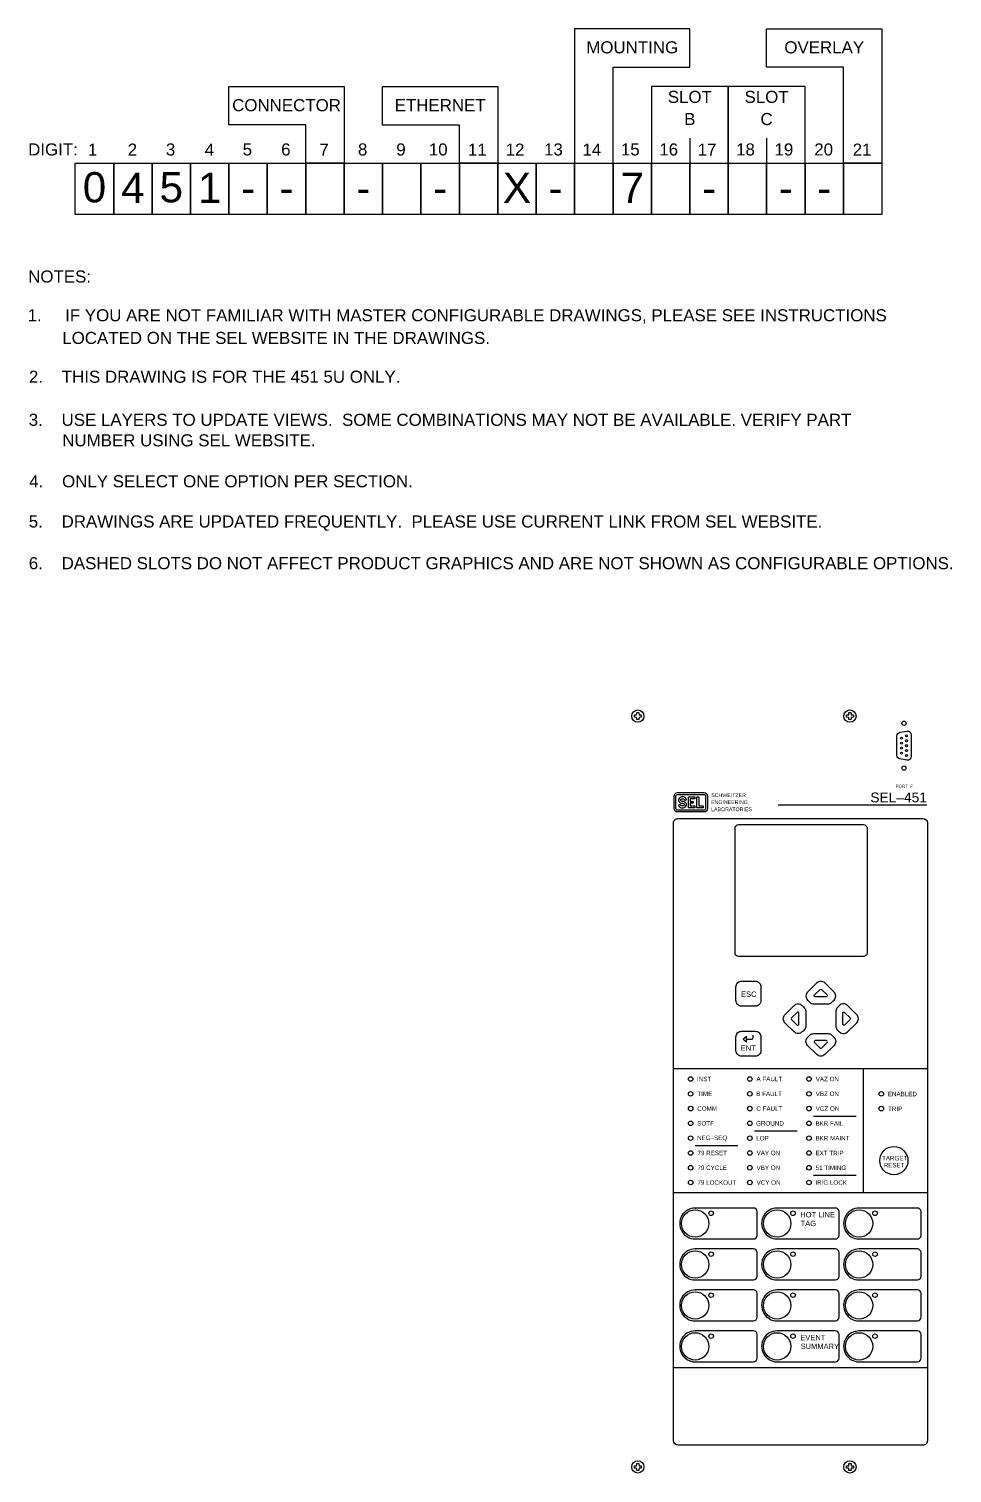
# Model space of a CAD drawing. Extents: x 1 to 47, y 1 to 35.
# Drawn here: x 0.99 to 21.27, y 3.26 to 35 of the extents above; entities that cross this region are included whole.
import ezdxf
from ezdxf.enums import TextEntityAlignment as Align

# ---------------------------------------------------------------- set-up
doc = ezdxf.new("R2010")
doc.units = 0
doc.header["$MEASUREMENT"] = 0
doc.layers.add('7.00_____[DWG]', color=7, linetype='CONTINUOUS')
doc.styles.add('Arial', font='arial.ttf')

msp = doc.modelspace()

# ---------------------------------------------------------------- linework, layer by layer
at = {"layer": '7.00_____[DWG]'}
for points in [[(13.82, 34.156), (15.507, 34.156), (15.507, 35), (12.976, 35), (12.976, 32.047), (13.82, 32.047), (13.82, 34.156)], [(18.882, 34.156), (17.195, 34.156), (17.195, 35), (19.726, 35), (19.726, 32.047), (18.882, 32.047), (18.882, 34.156)], [(7.07, 32.891), (5.382, 32.891), (5.382, 33.734), (7.913, 33.734), (7.913, 32.047), (7.07, 32.047), (7.07, 32.891)], [(10.445, 32.881), (8.757, 32.881), (8.757, 33.734), (11.289, 33.734), (11.289, 32.047), (10.445, 32.047), (10.445, 32.881)], [(16.351, 32.047), (16.351, 33.734), (14.664, 33.734), (14.664, 32.047), (16.351, 32.047)], [(18.039, 32.047), (18.039, 33.734), (16.351, 33.734), (16.351, 32.047), (18.038, 32.047)], [(15.507, 32.602), (15.507, 32.047)], [(17.194, 32.602), (17.194, 32.047)], [(2.851, 30.922), (2.007, 30.922), (2.007, 32.047), (2.851, 32.047), (2.851, 30.922)], [(3.695, 30.922), (2.851, 30.922), (2.851, 32.047), (3.695, 32.047), (3.695, 30.922)], [(4.538, 30.922), (3.695, 30.922), (3.695, 32.047), (4.538, 32.047), (4.538, 30.922)], [(5.382, 30.922), (4.538, 30.922), (4.538, 32.047), (5.382, 32.047), (5.382, 30.922)], [(6.226, 30.922), (5.382, 30.922), (5.382, 32.047), (6.226, 32.047), (6.226, 30.922)], [(7.07, 30.922), (6.226, 30.922), (6.226, 32.047), (7.07, 32.047), (7.07, 30.922)], [(7.913, 30.922), (7.07, 30.922), (7.07, 32.047), (7.913, 32.047), (7.913, 30.922)], [(8.757, 30.922), (7.913, 30.922), (7.913, 32.047), (8.757, 32.047), (8.757, 30.922)], [(9.601, 30.922), (8.757, 30.922), (8.757, 32.047), (9.601, 32.047), (9.601, 30.922)], [(10.445, 30.922), (9.601, 30.922), (9.601, 32.047), (10.445, 32.047), (10.445, 30.922)], [(11.289, 30.922), (10.445, 30.922), (10.445, 32.047), (11.289, 32.047), (11.289, 30.922)], [(12.132, 30.922), (11.289, 30.922), (11.289, 32.047), (12.132, 32.047), (12.132, 30.922)], [(12.976, 30.922), (12.132, 30.922), (12.132, 32.047), (12.976, 32.047), (12.976, 30.922)], [(13.82, 30.922), (12.976, 30.922), (12.976, 32.047), (13.82, 32.047), (13.82, 30.922)], [(14.664, 30.922), (13.82, 30.922), (13.82, 32.047), (14.664, 32.047), (14.664, 30.922)], [(15.507, 30.922), (14.664, 30.922), (14.664, 32.047), (15.507, 32.047), (15.507, 30.922)], [(16.351, 30.922), (15.507, 30.922), (15.507, 32.047), (16.351, 32.047), (16.351, 30.922)], [(17.195, 30.922), (16.351, 30.922), (16.351, 32.047), (17.195, 32.047), (17.195, 30.922)], [(18.038, 30.922), (17.195, 30.922), (17.195, 32.047), (18.038, 32.047), (18.038, 30.922)], [(18.882, 30.922), (18.038, 30.922), (18.038, 32.047), (18.882, 32.047), (18.882, 30.922)], [(19.726, 30.922), (18.882, 30.922), (18.882, 32.047), (19.726, 32.047), (19.726, 30.922)], [(20.716, 17.945), (17.448, 17.945)], [(20.726, 12.148), (15.15, 12.148)], [(19.315, 12.148), (19.315, 9.423)], [(18.226, 11.111), (19.164, 11.111)], [(16.926, 10.786), (17.864, 10.786)], [(15.626, 10.461), (16.564, 10.461)], [(18.226, 9.811), (19.164, 9.811)], [(20.726, 9.423), (15.15, 9.423)], [(20.726, 5.574), (15.15, 5.574)]]:
    msp.add_lwpolyline(points, dxfattribs=at)
for points in [[(14.441, 19.882, -0.391794), (14.433, 19.873), (14.393, 19.871, 0.399739), (14.392, 19.87), (14.39, 19.83, -0.391859), (14.382, 19.822), (14.348, 19.822, -0.391764), (14.34, 19.83), (14.338, 19.87, 0.399816), (14.337, 19.871), (14.297, 19.873, -0.391825), (14.289, 19.882), (14.288, 19.899), (14.289, 19.915, -0.391806), (14.297, 19.924), (14.337, 19.926, 0.399638), (14.338, 19.927), (14.34, 19.967, -0.391814), (14.348, 19.975), (14.382, 19.975, -0.39186), (14.39, 19.967), (14.392, 19.927, 0.399739), (14.393, 19.926), (14.433, 19.924, -0.391769), (14.441, 19.915), (14.442, 19.899), (14.441, 19.882)], [(19.101, 19.882, -0.391794), (19.093, 19.873), (19.053, 19.871, 0.399739), (19.052, 19.87), (19.05, 19.83, -0.391859), (19.042, 19.822), (19.008, 19.822, -0.391764), (19, 19.83), (18.998, 19.87, 0.399816), (18.997, 19.871), (18.957, 19.873, -0.391825), (18.949, 19.882), (18.948, 19.899), (18.949, 19.915, -0.391806), (18.957, 19.924), (18.997, 19.926, 0.399638), (18.998, 19.927), (19, 19.967, -0.391814), (19.008, 19.975), (19.042, 19.975, -0.39186), (19.05, 19.967), (19.052, 19.927, 0.399739), (19.053, 19.926), (19.093, 19.924, -0.391769), (19.101, 19.915), (19.102, 19.899), (19.101, 19.882)], [(16.754, 12.799), (16.862, 12.799, 0.414214), (16.897, 12.834), (16.897, 12.891)], [(14.441, 3.382, -0.391794), (14.433, 3.373), (14.393, 3.371, 0.399739), (14.392, 3.37), (14.39, 3.33, -0.391859), (14.382, 3.322), (14.348, 3.322, -0.391764), (14.34, 3.33), (14.338, 3.37, 0.399816), (14.337, 3.371), (14.297, 3.373, -0.391825), (14.289, 3.382), (14.288, 3.399), (14.289, 3.415, -0.391806), (14.297, 3.424), (14.337, 3.426, 0.399638), (14.338, 3.427), (14.34, 3.467, -0.391814), (14.348, 3.475), (14.382, 3.475, -0.39186), (14.39, 3.467), (14.392, 3.427, 0.399739), (14.393, 3.426), (14.433, 3.424, -0.391769), (14.441, 3.415), (14.442, 3.399), (14.441, 3.382)], [(19.101, 3.382, -0.391794), (19.093, 3.373), (19.053, 3.371, 0.399739), (19.052, 3.37), (19.05, 3.33, -0.391859), (19.042, 3.322), (19.008, 3.322, -0.391764), (19, 3.33), (18.998, 3.37, 0.399816), (18.997, 3.371), (18.957, 3.373, -0.391825), (18.949, 3.382), (18.948, 3.399), (18.949, 3.415, -0.391806), (18.957, 3.424), (18.997, 3.426, 0.399638), (18.998, 3.427), (19, 3.467, -0.391814), (19.008, 3.475), (19.042, 3.475, -0.39186), (19.05, 3.467), (19.052, 3.427, 0.399739), (19.053, 3.426), (19.093, 3.424, -0.391769), (19.101, 3.415), (19.102, 3.399), (19.101, 3.382)]]:
    msp.add_lwpolyline(points, format="xyb", dxfattribs=at)
for points in [[(20.368, 19.491), (20.368, 19.007, -0.46318), (20.275, 18.929), (20.122, 18.956, -0.363045), (20.057, 19.034), (20.057, 19.464, -0.360245), (20.122, 19.542), (20.275, 19.569, -0.463312)], [(15.894, 17.865, -0.414214), (15.821, 17.792), (15.236, 17.792, -0.414214), (15.162, 17.865), (15.162, 18.144, -0.414214), (15.236, 18.217), (15.821, 18.217, -0.414214), (15.894, 18.144)], [(15.855, 17.865, -0.414214), (15.821, 17.831), (15.236, 17.831, -0.414214), (15.201, 17.865), (15.201, 18.144, -0.414214), (15.236, 18.178), (15.821, 18.178, -0.414214), (15.855, 18.144)], [(15.342, 18.127, 0.192116), (15.28, 18.102, 0.12608), (15.261, 18.064, 0.336344), (15.296, 17.996, 0.087668), (15.346, 17.982, -0.022201), (15.361, 17.98, -0.039737), (15.372, 17.977, -0.23043), (15.39, 17.959, -0.182747), (15.388, 17.945, -0.221111), (15.355, 17.926, -0.058363), (15.334, 17.926, -0.13415), (15.312, 17.936, 0.006668), (15.3, 17.951, 0.085557), (15.297, 17.953, 0.231613), (15.267, 17.951, 0.170757), (15.262, 17.943, 0.118457), (15.263, 17.932, 0.153081), (15.289, 17.899, 0.186266), (15.351, 17.881, 0.192116), (15.413, 17.906, 0.12608), (15.433, 17.943, 0.336344), (15.398, 18.011, 0.087668), (15.347, 18.025, -0.022201), (15.333, 18.028, -0.039737), (15.322, 18.031, -0.23043), (15.304, 18.049, -0.182747), (15.305, 18.063, -0.221111), (15.339, 18.082, -0.058363), (15.36, 18.082, -0.13415), (15.382, 18.071, 0.006668), (15.394, 18.057, 0.085557), (15.396, 18.055, 0.231613), (15.426, 18.057, 0.170757), (15.432, 18.064, 0.118457), (15.43, 18.076, 0.153081), (15.405, 18.108, 0.186266)], [(15.518, 17.982), (15.518, 17.926), (15.61, 17.926, -0.424366), (15.621, 17.914), (15.621, 17.894, -0.404134), (15.61, 17.883), (15.488, 17.883, -0.432614), (15.476, 17.895), (15.476, 18.111, -0.396049), (15.488, 18.123), (15.61, 18.123, -0.424366), (15.621, 18.112), (15.621, 18.092, -0.404134), (15.61, 18.081), (15.518, 18.081), (15.518, 18.024), (15.572, 18.024, -0.353971), (15.58, 18.015), (15.58, 18.015), (15.58, 17.992, -0.353971), (15.572, 17.982)], [(15.671, 18.123), (15.692, 18.123, -0.432614), (15.704, 18.111), (15.704, 17.926), (15.793, 17.926, -0.424366), (15.804, 17.914), (15.804, 17.894, -0.404134), (15.793, 17.883), (15.671, 17.883, -0.432614), (15.659, 17.895), (15.659, 18.111, -0.396049)], [(15.25, 17.65), (20.626, 17.65, -0.414198), (20.726, 17.55), (20.726, 3.979, -0.41429), (20.626, 3.879), (15.25, 3.879, -0.414132), (15.15, 3.979), (15.15, 17.55, -0.414234)], [(16.58, 17.514), (19.32, 17.514, -0.414219), (19.4, 17.434), (19.4, 14.694, -0.414264), (19.32, 14.614), (16.58, 14.614, -0.41431), (16.5, 14.694), (16.5, 17.434, -0.414061)], [(16.646, 14.074), (16.946, 14.074, -0.414214), (17.071, 13.949), (17.071, 13.649, -0.414214), (16.946, 13.524), (16.646, 13.524, -0.414214), (16.521, 13.649), (16.521, 13.949, -0.414214)], [(18.541, 13.576, 0.176539), (18.619, 13.603), (18.656, 13.639), (18.675, 13.658, 0.414214), (18.675, 13.835), (18.473, 14.036, 0.414214), (18.297, 14.036), (18.095, 13.835, 0.414214), (18.095, 13.658), (18.114, 13.639), (18.151, 13.603, 0.176539), (18.229, 13.576)], [(18.402, 13.892), (18.523, 13.77, -0.66386), (18.506, 13.73), (18.264, 13.73, -0.66386), (18.247, 13.77), (18.368, 13.892, -0.408376)], [(18.057, 13.093, -0.176539), (18.03, 13.015), (17.995, 12.978), (17.976, 12.959, -0.414214), (17.799, 12.959), (17.597, 13.16, -0.414214), (17.597, 13.337), (17.799, 13.539, -0.414214), (17.976, 13.539), (17.995, 13.519), (18.03, 13.483, -0.176539), (18.057, 13.404)], [(17.742, 13.232), (17.863, 13.11, 0.66386), (17.904, 13.127), (17.904, 13.37, 0.66386), (17.863, 13.387), (17.742, 13.265, 0.408376)], [(18.713, 13.093, 0.176539), (18.74, 13.015), (18.775, 12.978), (18.794, 12.959, 0.414214), (18.971, 12.959), (19.173, 13.16, 0.414214), (19.173, 13.337), (18.971, 13.539, 0.414214), (18.794, 13.539), (18.775, 13.519), (18.74, 13.483, 0.176539), (18.713, 13.404)], [(19.028, 13.232), (18.907, 13.11, -0.66386), (18.866, 13.127), (18.866, 13.37, -0.66386), (18.907, 13.387), (19.028, 13.265, -0.408376)], [(16.645, 12.974), (16.945, 12.974, -0.414214), (17.07, 12.849), (17.07, 12.549, -0.414214), (16.945, 12.424), (16.645, 12.424, -0.414214), (16.52, 12.549), (16.52, 12.849, -0.414214)], [(18.541, 12.921, -0.176539), (18.619, 12.894), (18.656, 12.858), (18.675, 12.839, -0.414214), (18.675, 12.662), (18.473, 12.461, -0.414214), (18.297, 12.461), (18.095, 12.662, -0.414214), (18.095, 12.839), (18.114, 12.858), (18.151, 12.894, -0.176539), (18.229, 12.921)], [(18.402, 12.605), (18.523, 12.727, 0.66386), (18.506, 12.768), (18.264, 12.768, 0.66386), (18.247, 12.727), (18.368, 12.605, 0.408376)], [(15.629, 9.089, 1.005574), (15.625, 8.409), (16.906, 8.409, 0.414214), (16.986, 8.489), (16.986, 9.009, 0.414214), (16.906, 9.089), (15.625, 9.089)], [(17.429, 9.089, 1.005574), (17.425, 8.409), (18.706, 8.409, 0.414214), (18.786, 8.489), (18.786, 9.009, 0.414214), (18.706, 9.089), (17.425, 9.089)], [(19.229, 9.089, 1.005574), (19.225, 8.409), (20.506, 8.409, 0.414214), (20.586, 8.489), (20.586, 9.009, 0.414214), (20.506, 9.089), (19.225, 9.089)], [(15.629, 8.189, 1.005574), (15.625, 7.509), (16.906, 7.509, 0.414214), (16.986, 7.589), (16.986, 8.109, 0.414214), (16.906, 8.189), (15.625, 8.189)], [(17.429, 8.189, 1.005574), (17.425, 7.509), (18.706, 7.509, 0.414214), (18.786, 7.589), (18.786, 8.109, 0.414214), (18.706, 8.189), (17.425, 8.189)], [(19.229, 8.189, 1.005574), (19.225, 7.509), (20.506, 7.509, 0.414214), (20.586, 7.589), (20.586, 8.109, 0.414214), (20.506, 8.189), (19.225, 8.189)], [(15.629, 7.289, 1.005574), (15.625, 6.609), (16.906, 6.609, 0.414214), (16.986, 6.689), (16.986, 7.209, 0.414214), (16.906, 7.289), (15.625, 7.289)], [(17.429, 7.289, 1.005574), (17.425, 6.609), (18.706, 6.609, 0.414214), (18.786, 6.689), (18.786, 7.209, 0.414214), (18.706, 7.289), (17.425, 7.289)], [(19.229, 7.289, 1.005574), (19.225, 6.609), (20.506, 6.609, 0.414214), (20.586, 6.689), (20.586, 7.209, 0.414214), (20.506, 7.289), (19.225, 7.289)], [(15.629, 6.389, 1.005574), (15.625, 5.709), (16.906, 5.709, 0.414214), (16.986, 5.789), (16.986, 6.309, 0.414214), (16.906, 6.389), (15.625, 6.389)], [(17.429, 6.389, 1.005574), (17.425, 5.709), (18.706, 5.709, 0.414214), (18.786, 5.789), (18.786, 6.309, 0.414214), (18.706, 6.389), (17.425, 6.389)], [(19.229, 6.389, 1.005574), (19.225, 5.709), (20.506, 5.709, 0.414214), (20.586, 5.789), (20.586, 6.309, 0.414214), (20.506, 6.389), (19.225, 6.389)]]:
    msp.add_lwpolyline(points, format="xyb", close=True, dxfattribs=at)
msp.add_lwpolyline([(16.754, 12.857), (16.679, 12.799), (16.754, 12.741)], close=True, dxfattribs=at)
for centre, radius in [((14.365, 19.899), 0.135), ((19.025, 19.899), 0.135), ((20.212, 19.741), 0.047), ((20.156, 19.412), 0.0225), ((20.268, 19.467), 0.0225), ((20.268, 19.358), 0.0225), ((20.156, 19.303), 0.0225), ((20.156, 19.194), 0.0225), ((20.156, 19.085), 0.0225), ((20.268, 19.249), 0.0225), ((20.268, 19.14), 0.0225), ((20.268, 19.031), 0.0225), ((20.212, 18.757), 0.047), ((15.525, 11.924), 0.05), ((16.825, 11.924), 0.05), ((18.125, 11.924), 0.05), ((15.525, 11.599), 0.05), ((16.825, 11.599), 0.05), ((18.125, 11.599), 0.05), ((19.715, 11.599), 0.05), ((15.525, 11.274), 0.05), ((16.825, 11.274), 0.05), ((18.125, 11.274), 0.05), ((19.715, 11.274), 0.05), ((15.525, 10.949), 0.05), ((16.825, 10.949), 0.05), ((18.125, 10.949), 0.05), ((15.525, 10.624), 0.05), ((16.825, 10.624), 0.05), ((18.125, 10.624), 0.05), ((15.525, 10.299), 0.05), ((16.825, 10.299), 0.05), ((18.125, 10.299), 0.05), ((19.99, 10.13), 0.31), ((15.525, 9.974), 0.05), ((16.825, 9.974), 0.05), ((18.125, 9.974), 0.05), ((15.525, 9.649), 0.05), ((16.825, 9.649), 0.05), ((18.125, 9.649), 0.05), ((15.975, 8.974), 0.05), ((17.775, 8.974), 0.05), ((19.575, 8.974), 0.05), ((15.975, 8.074), 0.05), ((17.775, 8.074), 0.05), ((19.575, 8.074), 0.05), ((15.975, 7.174), 0.05), ((17.775, 7.174), 0.05), ((19.575, 7.174), 0.05), ((15.975, 6.274), 0.05), ((17.775, 6.274), 0.05), ((19.575, 6.274), 0.05), ((14.365, 3.399), 0.135), ((19.025, 3.399), 0.135)]:
    msp.add_circle(centre, radius, dxfattribs=at)
for centre in [(15.625, 8.749), (17.425, 8.749), (19.225, 8.749), (15.625, 7.849), (17.425, 7.849), (19.225, 7.849), (15.625, 6.949), (17.425, 6.949), (19.225, 6.949), (15.625, 6.049), (17.425, 6.049), (19.225, 6.049)]:
    msp.add_ellipse(centre, major_axis=(0.3, 0), ratio=0.999907, dxfattribs=at)

# ---------------------------------------------------------------- texts
at = {"layer": '7.00_____[DWG]', "style": 'Arial'}
for s, height, p in [('MOUNTING', 0.2655, (14.242, 34.462)), ('OVERLAY', 0.2655, (18.46, 34.462)), ('SLOT', 0.2655, (15.507, 33.373)), ('SLOT', 0.2655, (17.194, 33.373)), ('CONNECTOR', 0.2655, (6.648, 33.191)), ('ETHERNET', 0.2655, (10.023, 33.191)), ('B', 0.266, (15.507, 32.886)), ('C', 0.266, (17.194, 32.886)), ('0', 0.664, (2.429, 31.188)), ('4', 0.664, (3.273, 31.176)), ('5', 0.664, (4.116, 31.188)), ('1', 0.664, (4.96, 31.176)), ('X', 0.664, (11.71, 31.176)), ('7', 0.664, (14.242, 31.176)), ('-', 0.664, (5.804, 31.176)), ('-', 0.664, (6.648, 31.176)), ('-', 0.664, (8.335, 31.176)), ('-', 0.664, (10.023, 31.176)), ('-', 0.664, (12.554, 31.176)), ('-', 0.664, (15.929, 31.176)), ('-', 0.664, (17.617, 31.176)), ('-', 0.664, (18.46, 31.176))]:
    msp.add_text(s, height=height, dxfattribs=at).set_placement(p, align=Align.CENTER)
for s, height, p in [('DIGIT:', 0.2655, (0.971, 32.218)), ('1', 0.266, (2.284, 32.214)), ('2', 0.266, (3.158, 32.214)), ('3', 0.266, (3.997, 32.218)), ('4', 0.266, (4.851, 32.214)), ('5', 0.266, (5.684, 32.218)), ('6', 0.266, (6.53, 32.218)), ('7', 0.266, (7.37, 32.214)), ('8', 0.266, (8.216, 32.218)), ('9', 0.266, (9.059, 32.218)), ('10', 0.2655, (9.774, 32.218)), ('11', 0.2655, (10.632, 32.214)), ('12', 0.2655, (11.461, 32.214)), ('13', 0.2655, (12.305, 32.218)), ('14', 0.2655, (13.149, 32.214)), ('15', 0.2655, (13.993, 32.218)), ('16', 0.2655, (14.837, 32.218)), ('17', 0.2655, (15.68, 32.214)), ('18', 0.2655, (16.524, 32.218)), ('19', 0.2655, (17.368, 32.218)), ('20', 0.2655, (18.241, 32.218)), ('21', 0.2655, (19.085, 32.214)), ('NOTES:', 0.2655, (0.972, 29.426)), ('1.     IF YOU ARE NOT FAMILIAR WITH MASTER CONFIGURABLE DRAWINGS, PLEASE SEE INSTRUCTIONS', 0.2655, (0.96, 28.574)), ('       LOCATED ON THE SEL WEBSITE IN THE DRAWINGS.', 0.2655, (1, 28.076)), ('2.    THIS DRAWING IS FOR THE 451 5U ONLY.', 0.2655, (0.989, 27.224)), ('3.    USE LAYERS TO UPDATE VIEWS.  SOME COMBINATIONS MAY NOT BE AVAILABLE. VERIFY PART', 0.2655, (0.984, 26.277)), ('       NUMBER USING SEL WEBSITE.', 0.2655, (1, 25.826)), ('4.    ONLY SELECT ONE OPTION PER SECTION.', 0.2655, (0.995, 24.926)), ('5.    DRAWINGS ARE UPDATED FREQUENTLY.  PLEASE USE CURRENT LINK FROM SEL WEBSITE.', 0.2655, (0.985, 24.043)), ('6.    DASHED SLOTS DO NOT AFFECT PRODUCT GRAPHICS AND ARE NOT SHOWN AS CONFIGURABLE OPTIONS.', 0.2655, (0.986, 23.126)), ('SCHWEITZER', 0.0824, (15.979, 18.121)), ('PORT  F', 0.0688, (20.03, 18.322)), ('ENGINEERING', 0.08238, (15.975, 17.965)), ('LABORATORIES', 0.08238, (15.975, 17.809)), ('ESC', 0.118, (16.633, 13.729)), ('ENT', 0.118, (16.626, 12.544)), ('INST', 0.0983, (15.665, 11.875)), ('A FAULT', 0.0983, (16.972, 11.875)), ('VAZ ON', 0.0983, (18.273, 11.875)), ('TIME', 0.0983, (15.672, 11.55)), ('B FAULT', 0.0983, (16.965, 11.55)), ('VBZ ON', 0.0983, (18.273, 11.55)), ('ENABLED', 0.0983, (19.856, 11.545)), ('COMM', 0.0983, (15.67, 11.225)), ('C FAULT', 0.0983, (16.97, 11.225)), ('VCZ ON', 0.0983, (18.273, 11.225)), ('TRIP', 0.0983, (19.862, 11.221)), ('SOTF', 0.0983, (15.671, 10.9)), ('GROUND', 0.0983, (16.963, 10.9)), ('BKR FAIL', 0.0983, (18.267, 10.898)), ('NEG–SEQ', 0.0983, (15.666, 10.582)), ('LOP', 0.0983, (16.967, 10.575)), ('BKR MAINT', 0.0983, (18.267, 10.575)), ('79 RESET', 0.0983, (15.675, 10.25)), ('VAY ON', 0.0983, (16.974, 10.25)), ('EXT TRIP', 0.0983, (18.267, 10.248)), ('TARGET', 0.0983, (19.729, 10.135)), ('79 CYCLE', 0.0983, (15.675, 9.925)), ('VBY ON', 0.0983, (16.974, 9.925)), ('51 TIMING', 0.0983, (18.272, 9.925)), ('RESET', 0.0983, (19.767, 9.982)), ('79 LOCKOUT', 0.0983, (15.675, 9.6)), ('VCY ON', 0.0983, (16.974, 9.6)), ('IRIG LOCK', 0.0983, (18.266, 9.6)), ('HOT LINE', 0.118, (17.935, 8.885)), ('TAG', 0.118, (17.942, 8.691)), ('EVENT', 0.118, (17.935, 6.184)), ('SUMMARY', 0.118, (17.942, 5.991))]:
    msp.add_text(s, height=height, dxfattribs=at).set_placement(p)
msp.add_text('SEL–451', height=0.2163, dxfattribs=at).set_placement((20.716, 18.003), align=Align.RIGHT)

doc.saveas('drawing.dxf')
